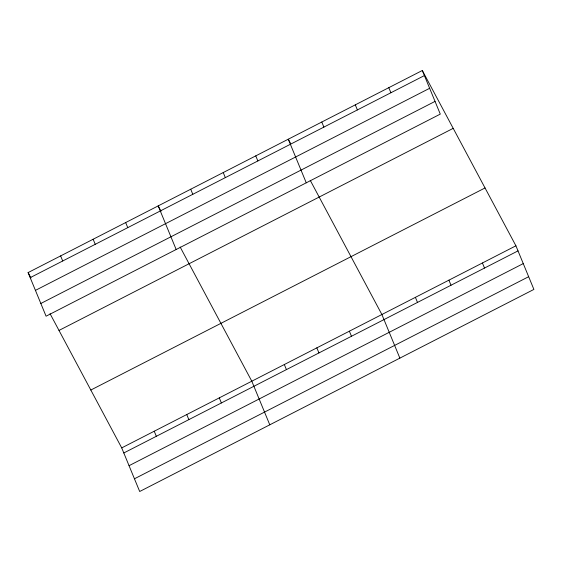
<?xml version="1.0" encoding="UTF-8"?>
<svg xmlns="http://www.w3.org/2000/svg" width="562" height="562" viewBox="0 0 562 562"><rect width="100%" height="100%" fill="white"/><g stroke="black" fill="none" stroke-linecap="round" stroke-linejoin="round"><path stroke-width="0.84" d="M422.308 70.496L440.285 114.107L46.077 316.195L28.1 272.584L422.308 70.496L515.923 245.805L533.9 289.416L139.692 491.504L121.715 447.893L50.053 313.687M30.193 277.663L424.401 75.575M35.434 290.378L429.642 88.29M40.836 303.48L435.044 101.392M58.996 330.435L453.204 128.347M90.819 390.042L485.034 187.954M121.715 447.893L515.923 245.805M123.809 452.972L518.016 250.884M129.049 465.687L523.257 263.599M134.451 478.789L528.659 276.701M290.716 143.774L288.278 139.207L306.255 182.819M310.231 180.311L381.893 314.516L399.87 358.127M161.034 211.221L158.189 205.896L176.166 249.507M180.142 246.999L251.804 381.205L269.781 424.816M28.1 272.584L30.945 277.909M482.414 262.981L484.514 268.06M388.799 87.672L390.892 92.751M448.912 280.157L451.005 285.243M355.296 104.848L357.39 109.934M415.402 297.34L417.496 302.419M321.787 122.031L323.881 127.11M349.374 331.187L351.468 336.266M255.759 155.878L257.853 160.957M316.849 347.857L318.942 352.936M223.233 172.548L225.327 177.627M284.33 364.534L286.423 369.613M190.715 189.225L192.808 194.304M219.285 397.875L221.379 402.954M125.67 222.566L127.764 227.645M186.76 414.545L188.853 419.631M93.144 239.236L95.238 244.322M154.241 431.223L156.334 436.302M60.626 255.914L62.719 260.993"/></g></svg>
